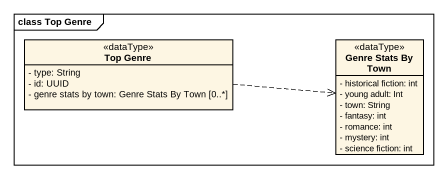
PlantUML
@startuml
mainframe class Top Genre
hide circle
hide empty members
skinparam classAttributeIconSize 0
class "Top Genre" as Top_Genre <<dataType>> {
  - type: String
  - id: UUID
  - genre stats by town: Genre Stats By Town [0..*]
}
class "Genre Stats By Town" as Genre_Stats_By_Town <<dataType>> {
  - historical fiction: int
  - young adult: Int
  - town: String
  - fantasy: int
  - romance: int
  - mystery: int
  - science fiction: int
}
Top_Genre .right.> Genre_Stats_By_Town
@enduml
